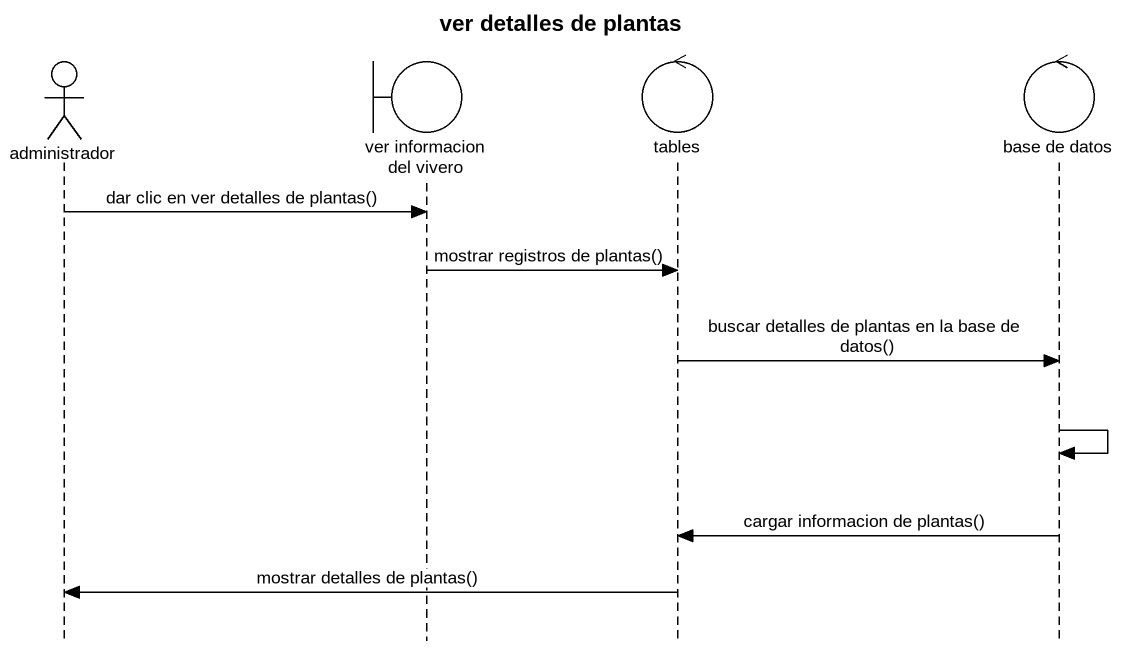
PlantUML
@startuml
title ver detalles de plantas
hide footbox
actor administrador
boundary "ver informacion del vivero" as ver_informacion_del_vivero
control tables
control "base de datos" as base_de_datos

administrador -> ver_informacion_del_vivero : dar clic en ver detalles de plantas()
ver_informacion_del_vivero -> tables : mostrar registros de plantas()
tables -> base_de_datos : buscar detalles de plantas en la base de datos()
base_de_datos -> base_de_datos
base_de_datos -> tables : cargar informacion de plantas()
tables -> administrador : mostrar detalles de plantas()
@enduml
